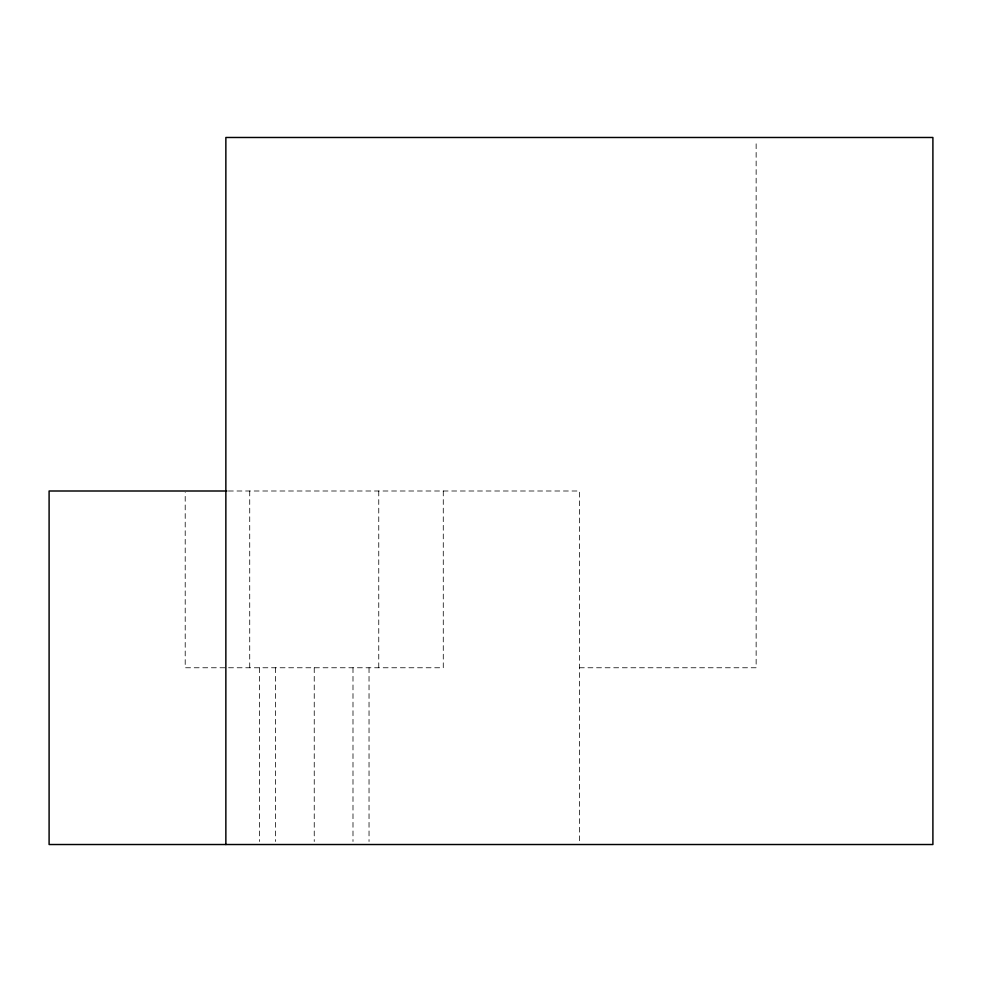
<?xml version="1.0" encoding="UTF-8"?>
<svg xmlns="http://www.w3.org/2000/svg" width="982" height="982" viewBox="0 0 982 982"><rect width="100%" height="100%" fill="white"/><g stroke="black" fill="none" stroke-linecap="round" stroke-linejoin="round"><path stroke-width="0.74" stroke-dasharray="4.91 3.68" d="M228.413 491L579.38 491L579.38 844.52M579.38 667.76L756.14 667.76L756.14 140.549M443.275 491L443.275 667.76L185.205 667.76L185.205 492.522M378.757 491L378.757 667.76M369.036 667.76L369.036 841.476M352.992 667.76L352.992 841.476M314.24 667.76L314.24 841.476M275.488 667.76L275.488 841.476M259.444 667.76L259.444 841.476M249.723 491L249.723 667.76"/><path stroke-width="1.47" d="M226.879 491L49.1 491L49.1 844.52L932.9 844.52L932.9 137.48L225.86 137.48L225.86 844.52"/></g></svg>
